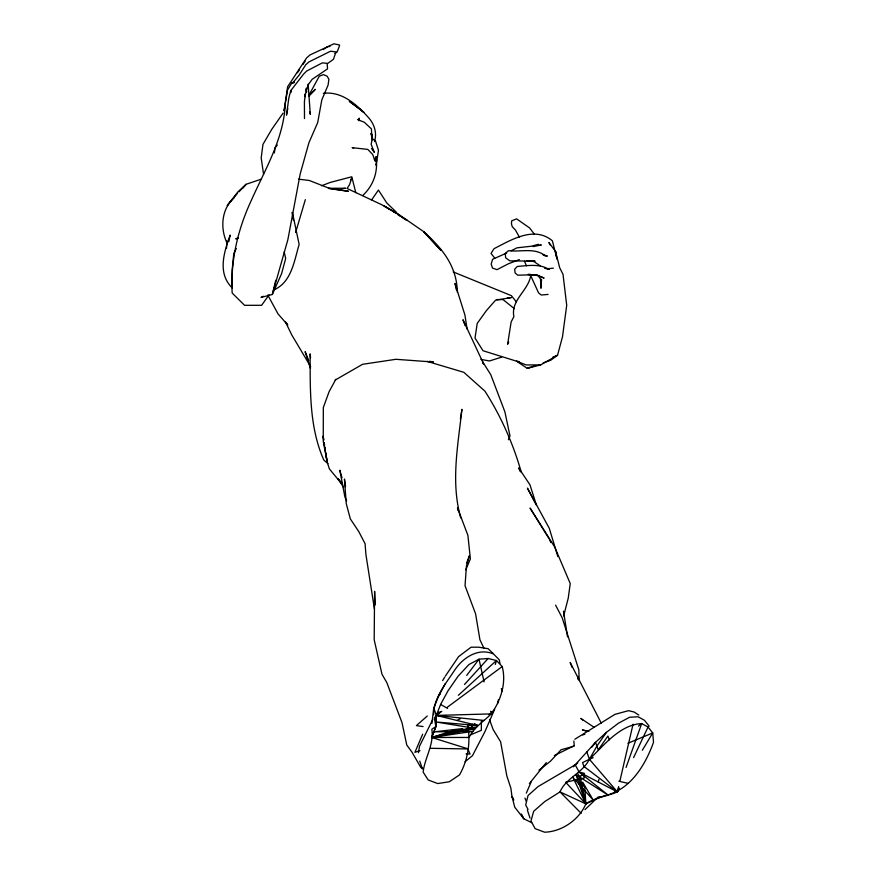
<?xml version="1.0" encoding="UTF-8"?>
<svg xmlns="http://www.w3.org/2000/svg" width="876" height="876" viewBox="0 0 876 876"><rect width="100%" height="100%" fill="white"/><g stroke="black" fill="none" stroke-linecap="round" stroke-linejoin="round"><path stroke-width="1.31" d="M481.384 720.915L481.34 730.332L470.434 734.898M438.777 712.177L434.386 718.123L435.876 726.576L431.726 737.472L469.087 737.461C473.96 727.376 483.563 721.539 491.25 713.896C500.875 700.395 506.536 683.006 502.211 666.548L496.429 660.537L488.162 658.478L479.008 659.201L468.967 664.512L458.049 676.272L448.019 690.803L440.606 704.435L436.314 715.418L435.876 726.576L431.726 737.472L471.748 727.551L472.624 724.277L467.762 725.854C470.74 742.519 467.894 760.138 459.539 774.888L449.289 781.775L437.704 783.549L428.156 779.947L423.13 772.063C424.871 757.368 434.211 744.644 431.824 729.259L435.876 726.576L436.018 722.853M433.631 714.63C433.74 697.384 446.311 683.083 455.257 669.264C463.634 657.186 478.657 647.561 493.462 653.967L499.32 659.825L499.944 663.439M226.534 248.456L226.818 240.867M436.117 720.379L436.314 715.418L433.773 707.83L439.139 694.909L440.267 694.066M359.018 120.702L359.149 118.161L359.248 120.22M541.543 279.334L540.985 288.27L540.492 278.897L537.831 275.414L533.079 274.626M431.901 723.445L433.773 707.83M274.352 152.971L275.119 147.617L277.331 145.066M375.333 161.458L376.045 156.563C378.235 171.4 373.756 185.175 362.774 195.512M418.476 752.637L419.495 746.264L432.766 719.514M460.371 418.991L461.937 409.344C457.995 445.315 450.658 482.183 460.732 517.869M374.523 141.584C377.282 132.681 374.161 123.505 367.887 116.913C356.401 104.288 341.804 91.115 323.375 93.294M228.866 241.656L230.147 235.096C224.037 252.189 217.106 273.443 232.392 288.051M287.799 108.493L286.485 115.139L288.839 97.937L290.744 90.677L303.501 74.208L306.666 71.033L322.39 62.853L327.12 63.357L327.558 68.843L312.108 79.366L307.969 85.114L305.176 95.145L304.41 101.791L304.487 118.567M290.931 92.56L291.456 89.899M497.612 703.581L498.367 699.836M609.663 794.236C632.176 787.042 645.886 763.478 653.518 742.311L652.74 732.938L648.054 727.025L641.681 723.587C620.077 724.529 604.002 745.301 589.406 759.273C582.518 773.169 565.995 777.844 560.016 791.915L544.762 801.573L533.692 811.253L530.987 820.965L535.126 828.652L544.62 832.2C561.855 831.74 579.233 819.695 585.858 803.85C595.439 797.357 607.002 796.415 617.361 791.904L618.587 786.593M619.825 781.283L633.063 724.189M275.754 280.254L272.326 294.489L261.015 297.435L263.402 296.263M598.275 782.016L598.921 779.377M563.673 615.959L568.25 598.111L570.243 583.58L554.672 546.963L530.068 508.08L549.241 538.981M285.116 107.091C282.521 140.97 264.782 170.021 251.324 200.385C237.79 229.304 230.377 261.059 232.184 293.055L244.568 305.308L261.617 305.308L269.063 294.829M495.312 664.435L496.429 660.537L458.356 695.292M295.617 232.512L305.341 199.64M614.81 791.794L617.361 791.904L618.741 788.028M626.077 767.409L641.681 723.587L638.451 726.105M375.53 165.006L376.822 161.392L378.476 150.289L375.574 141.189L372.661 138.89L371.391 133.294L372.289 139.886M492.17 711.345L491.25 713.896L488.896 714.685M466.667 562.929L469.405 555.712L466.448 565.929L465.036 585.705L475.58 613.802L479.928 639.754L483.99 648.382M396.182 213.416L396.576 212.397L386.787 202.969L378.432 190.048L371.698 199.783M508.409 439.752L509.985 435.985L504.894 411.84L490.768 374.687L482.621 361.755L462.988 319.729L465.112 325.675M465.78 569.827L470.379 558.91L467.904 535.356L457.491 507.872L458.06 510.511M422.648 734.219L414.906 752.342L419.987 750.622M530.451 277.002C527.21 291.401 510.599 300.643 513.884 316.63L511.146 321.941L507.62 344.279L508.726 341.99M526.323 793.108L531.075 782.115M494.611 709.418L484.91 731.701L472.438 755.725L465.057 761.737M649.149 726.149L644.44 720.258L638.1 716.787L629.603 717.258L618.434 723.215L606.455 732.336L595.516 742.333L575.193 764.825L579.189 772.128L617.361 791.904L619.102 788.225M633.578 757.62L648.054 727.025M308.582 95.878L319.28 76.223L323.441 74.635L327.087 76.157L328.905 79.234L328.084 85.082L321.82 99.886L317.703 122.552L308.921 142.733L300.216 173.831L287.854 239.717L272.326 294.489L281.579 273.684L285.696 258.464L284.185 251.97M236.334 248.576L233.804 253.35L232.162 269.896L232.337 286.003M438.745 695.862L445.358 683.488M335.793 379.352L329.058 391.791L323.332 407.526L323.244 441.186L327.153 461.926L329.376 468.879L342.636 484.986M619.442 788.433L617.361 791.904L583.887 766.401L582.573 762.558L589.406 759.273L596.885 746.111L606.455 732.336M442.643 680.63L444.701 677.148M642.327 750.272L652.74 732.938L627.906 743.264M294.226 82.158L291.828 82.913L287.525 90.075L284.065 110.902L287.635 86.713L306.6 57.904L310.148 54.859L333.931 43.8L339.505 45.015L339.592 45.64L337.085 52.012L334.928 53.414M445.38 676.075L458.63 656.584L471.069 647.211L478.614 647.189L488.118 648.7L493.057 653.419M303.019 64.419L305.176 61.21M297.424 72.752L299.439 69.773M283.058 113.124L271.702 129.429L262.964 144.376L261.19 157.954L263.588 174.423M350.52 179.919L351.824 178.091L349.48 184.781L347.06 188.45L382.188 204.94L399.39 214.905L423.579 231.571L440.967 250.361L423.579 231.571C442.643 248.718 456.79 266.107 457.392 292.376M466.689 675.418L479.008 659.201L484.078 681.878M591.76 747.272L595.516 742.333L598.264 749.889L607.911 736.048L609.367 739.749M529.367 783.593L546.285 762.635M292.792 82.859L299.231 74.986L305.735 64.769L308.976 61.911L330.591 51.191L335.968 51.936L333.449 59.305L327.613 63.51M234.439 197.45C221.223 208.762 219.887 228.855 227.399 243.813M242.542 188.34L246.145 184.288L261.026 179.241M439.04 712.418L436.314 715.418L477.814 725.547L474.332 723.565M464.51 684.452L488.162 658.478M573.342 766.774L577.755 762.865M237.144 193.738L227.245 205.542L237.933 191.833L246.145 184.288L238.951 191.844M308.889 96.119L315.36 89.33L308.987 95.506M584.982 809.643L597.662 797.434M440.321 711.761L436.314 715.418L484.264 720.477M427.269 715.999L416.396 725.613L423.075 726.576M538.948 770.278L550.435 761.244L561.078 749.779L573.933 746.199M441.8 711.345L436.314 715.418L491.25 713.896L490.648 711.235M447.297 707.271L502.211 666.548M323.135 49.636L327.679 46.625L329.934 46.494M574.842 739.245L614.897 714.378L628.563 710.655L634.093 712.024L638.779 715.046M274.615 289.562C291.719 281.678 294.303 260.49 299.143 244.459L292.409 212.463M575.193 764.825L538.105 786.549L528.053 795.517L525.688 805L528.053 809.391M335.201 380.053L362.565 364.306L395.908 359.302L433.445 362.04L429.579 361.284M507.357 297.971L511.299 297.577L495.608 300.15L486.443 310.553L477.223 323.408L475.011 338.07L483.026 350.739L516.566 361.197L527.275 368.358L540.7 364.898L557.552 355.218L562.502 336.745L566.706 305.286L563.016 274.33L559.676 267.717L555.592 251.554L548.88 242.455L550.084 244.864M457.064 720.477L460.294 718.67M506.646 253.022L492.651 259.285L491.184 264.026L492.498 268.078L497.042 269.655L508.222 263.873L519.304 259.581M511.245 250.711L516.993 247.831L531.316 246.233L538.411 244.305M554.377 755.539L574.251 745.706L573.846 741.019M607.101 795.014L600.684 796.963L585.858 803.85L560.016 791.915L581.226 813.366M529.695 367.307L527.275 368.358L534.645 365.818M552.701 357.32L557.552 355.218L550.632 360.299L543.262 362.85M586.734 751.652L589.406 759.273L593.14 757.729M577.602 773.42L579.397 776.497L583.963 774.603L584.193 778.085L565.622 782.235L585.858 803.85L584.818 787.688L581.412 782.684M238.239 237.867L235.775 238.863L238.162 238.075M321.503 185.778L330.285 182.416L351.769 176.777L355.82 192.731M430.631 748.301L468.321 748.958L431.726 737.472L454.337 730.19L462.484 729.511M501.598 357.156L489.454 360.967L480.935 359.401M582.529 734.964L584.861 734.263M468.014 728.087L471.868 727.091M462.802 728.58L434.266 731.854L473.029 731.329L431.726 737.472L467.664 729.084L475.427 728.438L435.646 721.944L477.814 725.547M431.726 737.472L475.427 728.438M533.166 246.594L541.291 244.951L538.806 245.444M341.552 188.756L345.626 188.274L328.533 188.274M471.748 727.551L476.621 726.992M291.828 82.913L294.281 82.683M547.314 268.713L553.402 268.187M548.058 294.424L541.215 295.004L538.543 292.847L530.111 274.33M547.182 269.02L549.559 268.954L544.675 268.395M540.7 364.898L526.071 364.931L516.566 361.197L519.249 361.602M598.188 796.963L600.684 796.963M496.703 299.592L503.054 299.603L514.365 308.702M353.017 148.186L353.696 148.197M530.593 274.538L528.108 274.44L537.722 275.382L544.106 278.064L535.565 274.725L517.65 275.184L515.088 272.896L514.683 269.25L517.311 266.446C527.702 265.68 538.74 263.599 548.332 268.987M352.108 147.661L367.81 149.402L372.694 154.526L375.016 160.647L374.227 158.983M466.109 753.875L470.051 754.094L467.926 749.122M298.442 179.153L309.261 180.456L329.234 188.318L348.506 191.307L328.544 188.46M544.762 255.715L547.336 256.066L543.043 254.817L544.992 255.584C534.305 247.361 520.76 252.233 508.507 250.678L505.31 253.35L505.616 257.807L509.876 260.851L535.116 261.157L526.761 260.61L533.933 261.596L540.163 265.735M588.738 731.383L582.343 729.982L588.672 731.427M584.478 773.344L579.189 772.128L608.481 795.342L576.014 774.723L585.858 803.85L572.827 777.319L593.194 800.04L582.693 782.115M618.861 781.228L628.125 783.352M357.528 119.541L364.372 122.29L371.446 128.925L371.752 137.127L371.205 133.535L372.311 138.55L371.15 144.299L374.348 152.391L371.534 148.57M427.105 361.361L463.831 372.322L484.943 391.167C500.908 416.144 513.325 443.924 521.351 472.493M453.21 271.921L511.365 295.661L516.26 301.771M531.644 822.63L523.793 818.775L514.76 807.19L511.967 796.492L510.905 788.312L506.854 776.005L500.612 741.786L493.111 729.489L489.476 719.426M423.086 768.624L420.808 767.475L412.092 752.32L406.76 745.016L401.996 722.623L386.853 682.7L381.969 674.192L374.183 639.743L374.6 591.344L375.377 604.845M440.606 704.435L447.581 708.399M399.39 214.905L384.104 205.991L397.047 213.569M397.649 214.554L399.763 215.868M401.887 217.193L407.187 220.489L399.489 215.54M594.136 727.321L580.81 718.408L582.901 720.138M395.032 212.31L392.744 210.536L395.623 213.054M327.92 463.623L323.802 460.031C309.053 426.809 310.279 389.491 310.115 353.871L310.575 357.791M494.732 258.135L491.053 253.449L494.02 248.696C511.299 239.882 534.229 225.57 552.384 240.812L556.118 255.65M287.832 325.062L278.086 314.002L267.771 295.059M342.242 483.497L338.037 478.603L343.567 487.395M287.054 323.737L285.302 321.689L291.796 334.982L310.706 366.737M589.406 759.273L617.361 791.904M534.163 233.958L529.662 227.979L516.599 218.858L511.639 220.883L511.464 223.938L512.285 226.742L515.46 230.07L519.512 237.308M576.014 774.723L579.244 779.498L585.858 803.85L580.054 776.224M579.397 776.497L580.777 778.841M521.319 814.362L523.793 818.775L521.308 814.089M513.84 800.018L511.967 796.492L513.117 798.737M555.603 605.152L562.173 617.788L578.828 669.768L579.189 680.543M346.622 500.765L344.925 497.13L339.8 470.215L342.023 477.803M549.778 540.174L550.851 542.572M524.516 261.278L526.443 265.8M520.224 471.529L518.669 467.915L529.969 484.833L536.473 505.277L527.407 488.118L549.296 528.359L557.848 556.599M308.713 360.354L305.133 351.681L310.487 368.369M419.746 761.08L422.385 768.876M524.965 798.091L526.246 801.277M572.127 667.435L570.167 662.475L601.275 723.171M501.335 688.569L502.222 691M527.385 810.114L530.024 818.096M578.401 679.02L577.612 676.425L577.832 679.13M309.6 111.756L310.301 114.362L308.144 84.227M304.728 94.279L305.341 96.743L305.144 94.29M456.341 289.77L454.994 283.474L464.915 314.988L467.083 328.993M306.042 89.429L306.556 92.089L306.14 88.213M292.091 212.474L293.504 220.489M556.512 256.81L555.592 251.554L556.84 259.154M563.487 611.185L567.538 636.797M374.424 609.061L365.905 554.42L365.073 543.678L358.777 531.579L350.334 518.888L346.239 503.536L344.454 479.052L345.549 486.651M323.77 439.982L323.167 436.106L323.627 439.982M324.164 442.566L324.558 445.139M324.963 447.724L325.357 450.308M325.752 452.892L327.153 461.926L323.945 442.577M360.135 109.358L349.294 101.298L363.868 112.369L360.135 109.358M483.596 364.153L482.621 361.755L483.585 364.208"/></g></svg>
